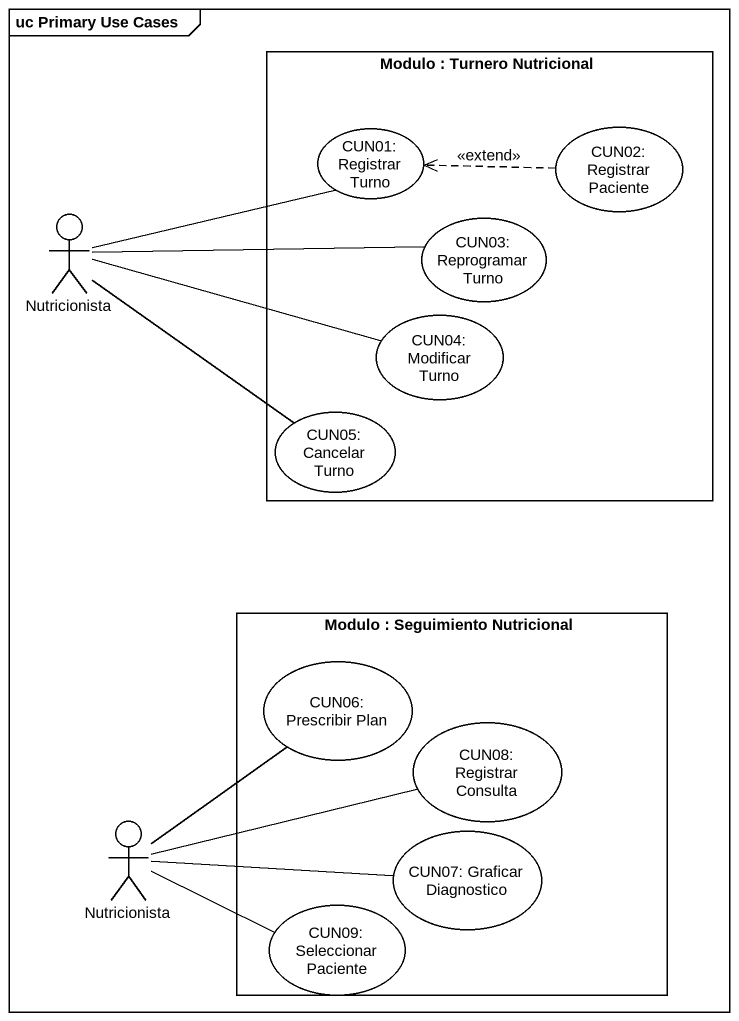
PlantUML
@startuml
mainframe uc Primary Use Cases
rectangle "Modulo : Turnero Nutricional" as Modulo_Turnero_Nutricional {
  usecase "CUN01: Registrar Turno" as CUN01_Registrar_Turno
  usecase "CUN02: Registrar Paciente" as CUN02_Registrar_Paciente
  usecase "CUN03: Reprogramar Turno" as CUN03_Reprogramar_Turno
  usecase "CUN04: Modificar Turno" as CUN04_Modificar_Turno
  usecase "CUN05: Cancelar Turno" as CUN05_Cancelar_Turno
}
actor Nutricionista
rectangle "Modulo : Seguimiento Nutricional" as Modulo_Seguimiento {
  usecase "CUN06: Prescribir Plan" as CUN06_Prescribir_Plan
  usecase "CUN08: Registrar Consulta" as CUN08_Registrar_Consulta
  usecase "CUN07: Graficar Diagnostico" as CUN07_Graficar_Diagnostico
  usecase "CUN09: Seleccionar Paciente" as CUN09_Seleccionar_Paciente
}
actor "Nutricionista" as Nutricionista_2
CUN02_Registrar_Paciente .left.> CUN01_Registrar_Turno : <<extend>>
Nutricionista -right- CUN01_Registrar_Turno
Nutricionista -right- CUN03_Reprogramar_Turno
Nutricionista -right- CUN04_Modificar_Turno
Nutricionista -- CUN05_Cancelar_Turno
Nutricionista_2 -up- CUN06_Prescribir_Plan
Nutricionista_2 -right- CUN08_Registrar_Consulta
Nutricionista_2 -right- CUN07_Graficar_Diagnostico
Nutricionista_2 -right- CUN09_Seleccionar_Paciente
@enduml
